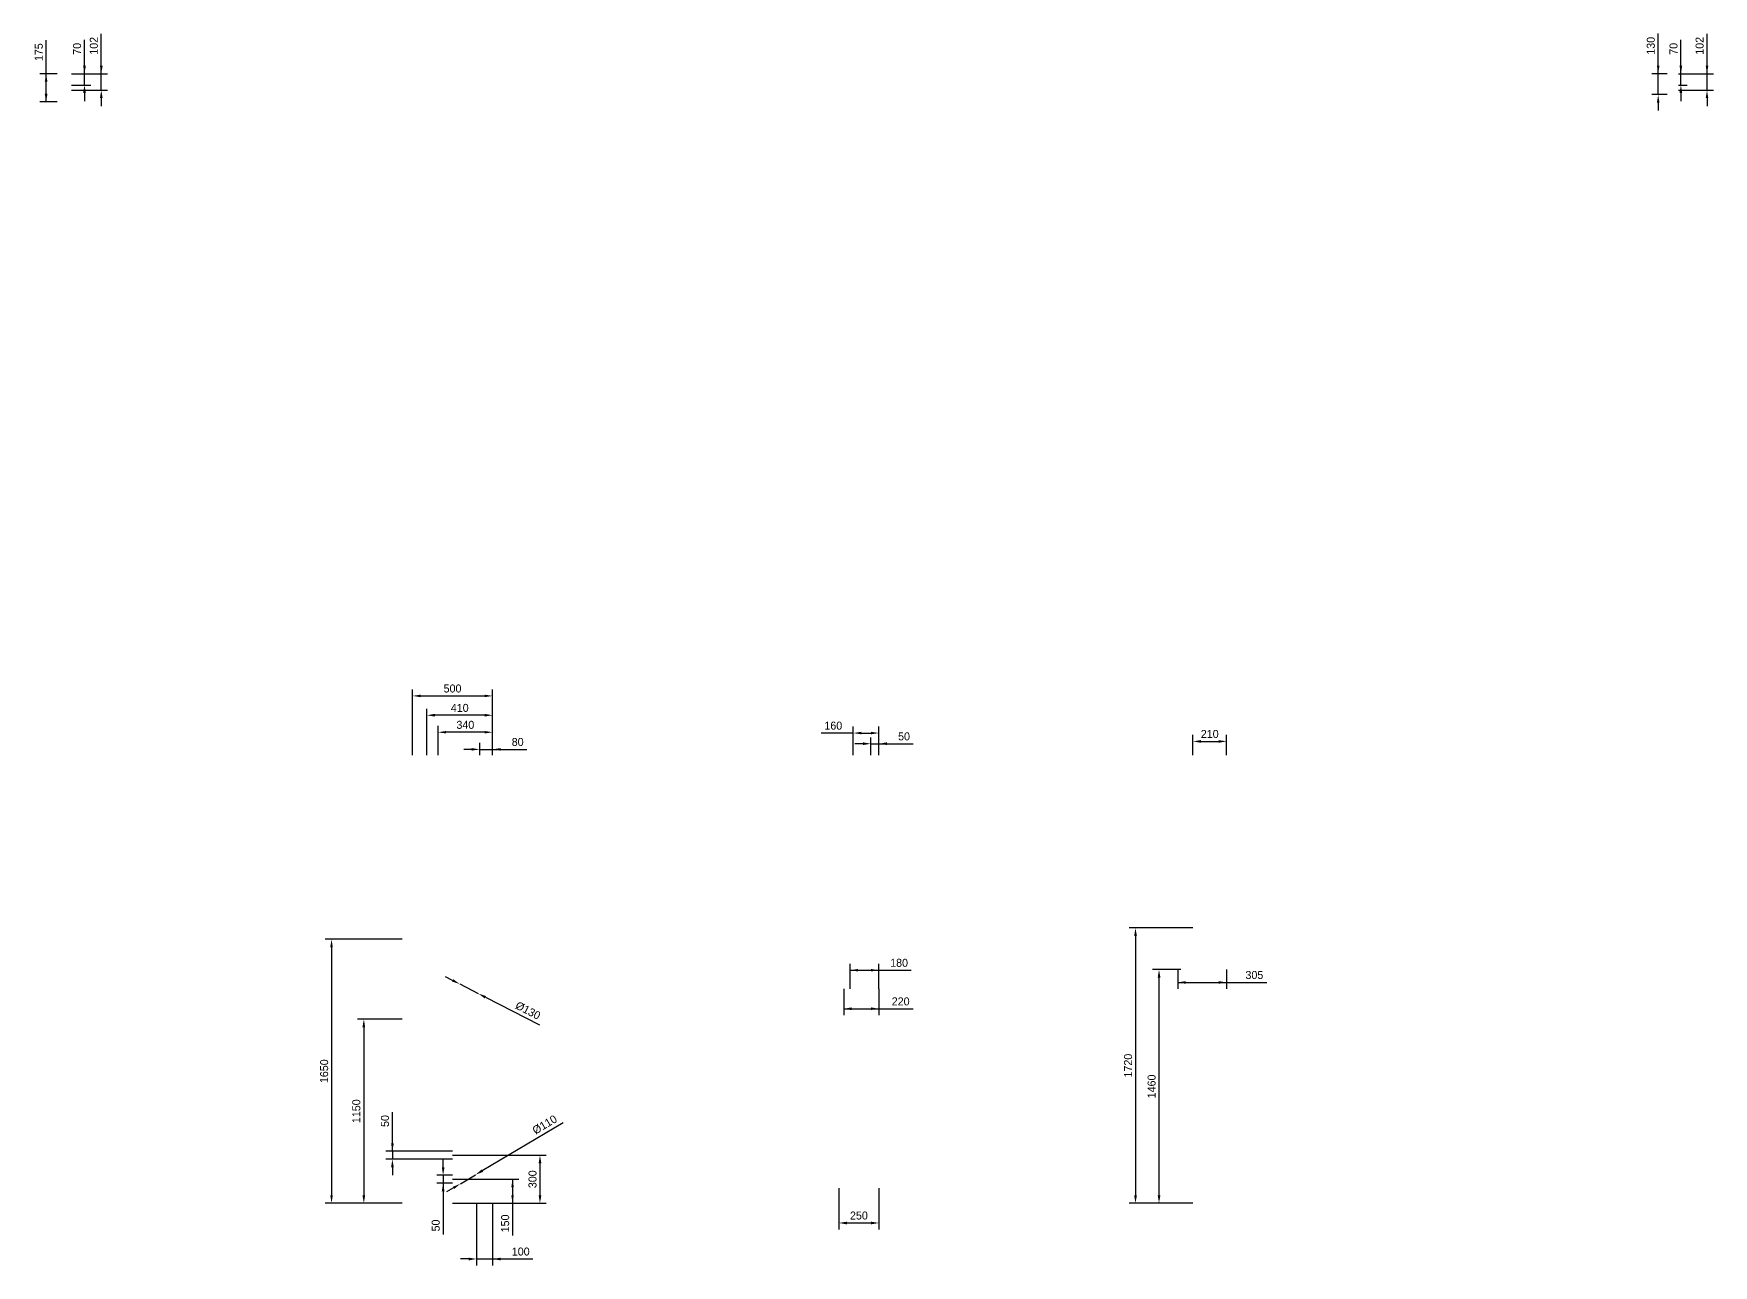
# Model space of a CAD drawing. Header units: millimetres. Extents: x 4105 to 44003, y -46323 to 47858.
# Drawn here: x 27776 to 38272, y -46323 to -38627 of the extents above; entities that cross this region are included whole.
import ezdxf

# ---------------------------------------------------------------- set-up
doc = ezdxf.new("R2010")
doc.units = ezdxf.units.MM
doc.layers.add('08 Размеры', color=7, linetype='Continuous')
doc.styles.get("Standard").update_dxf_attribs({"font": 'Ubuntu-R.ttf'})
doc.dimstyles.new('ISO-25', dxfattribs={"dimtxt": 2.5, "dimasz": 2.5, "dimexe": 1.25, "dimexo": 0.625, "dimtad": 1, "dimtxsty": 'Standard', "dimcen": 2.5, "dimadec": 0, "dimazin": 0, "dimtfac": 1, "dimtmove": 0, "dimatfit": 3, "dimfxl": 1, "dimarcsym": 0})

# ---------------------------------------------------------------- blocks, each defined once
blk = doc.blocks.new('*D205')
at = {"layer": '08 Размеры', "color": 0, "lineweight": -2}
for p, q in [((28094, -38948), (28094, -38665)), ((28013, -38878), (28134, -38878)), ((28094, -38948), (28094, -38878)), ((28013, -38948), (28134, -38948)), ((28094, -38998), (28094, -39048))]:
    blk.add_line(p, q, dxfattribs=at)
at = {"layer": '08 Размеры', "color": 0}
for points in [[(28086, -38828), (28103, -38828), (28094, -38878)], [(28103, -38998), (28086, -38998), (28094, -38948)]]:
    blk.add_solid(points, dxfattribs=at)
at = {"layer": 'Defpoints', "color": 0}
for p in [(28013, -38878), (28094, -38878), (28013, -38948)]:
    blk.add_point(p, dxfattribs=at)
at = {"layer": '08 Размеры', "color": 0, "insert": (28048, -38722), "char_height": 50, "attachment_point": 5, "rotation": 90}
blk.add_mtext('70', dxfattribs=at)
blk = doc.blocks.new('*D206')
at = {"layer": '08 Размеры', "color": 0, "lineweight": -2}
for p, q in [((28199, -38980), (28199, -38628)), ((28013, -38878), (28239, -38878)), ((28199, -38980), (28199, -38878)), ((28013, -38980), (28239, -38980)), ((28199, -39030), (28199, -39080))]:
    blk.add_line(p, q, dxfattribs=at)
at = {"layer": '08 Размеры', "color": 0}
for points in [[(28191, -38828), (28208, -38828), (28199, -38878)], [(28208, -39030), (28191, -39030), (28199, -38980)]]:
    blk.add_solid(points, dxfattribs=at)
at = {"layer": 'Defpoints', "color": 0}
for p in [(28013, -38878), (28199, -38878), (28013, -38980)]:
    blk.add_point(p, dxfattribs=at)
at = {"layer": '08 Размеры', "color": 0, "insert": (28153, -38703), "char_height": 50, "attachment_point": 5, "rotation": 90}
blk.add_mtext('102', dxfattribs=at)
blk = doc.blocks.new('*D207')
at = {"layer": '08 Размеры', "color": 0, "lineweight": -2}
for p, q in [((27855, -39053), (27855, -38668)), ((27923, -38878), (27815, -38878)), ((27855, -39003), (27855, -38928)), ((27923, -39053), (27815, -39053))]:
    blk.add_line(p, q, dxfattribs=at)
at = {"layer": '08 Размеры', "color": 0}
for points in [[(27863, -38928), (27846, -38928), (27855, -38878)], [(27846, -39003), (27863, -39003), (27855, -39053)]]:
    blk.add_solid(points, dxfattribs=at)
at = {"layer": 'Defpoints', "color": 0}
for p in [(27855, -38878), (27923, -38878), (27923, -39053)]:
    blk.add_point(p, dxfattribs=at)
at = {"layer": '08 Размеры', "color": 0, "insert": (27809, -38743), "char_height": 50, "attachment_point": 5, "rotation": 90}
blk.add_mtext('175', dxfattribs=at)
blk = doc.blocks.new('*D215')
at = {"layer": '08 Размеры', "color": 0, "lineweight": -2}
for p, q in [((38069, -38948), (38069, -38665)), ((38069, -38828), (38069, -38778)), ((38054, -38878), (38109, -38878)), ((38069, -38948), (38069, -38878)), ((38054, -38948), (38109, -38948)), ((38069, -38998), (38069, -39048))]:
    blk.add_line(p, q, dxfattribs=at)
at = {"layer": '08 Размеры', "color": 0}
for points in [[(38060, -38828), (38077, -38828), (38069, -38878)], [(38077, -38998), (38060, -38998), (38069, -38948)]]:
    blk.add_solid(points, dxfattribs=at)
at = {"layer": 'Defpoints', "color": 0}
for p in [(38054, -38878), (38069, -38878), (38054, -38948)]:
    blk.add_point(p, dxfattribs=at)
at = {"layer": '08 Размеры', "color": 0, "insert": (38023, -38722), "char_height": 50, "attachment_point": 5, "rotation": 90}
blk.add_mtext('70', dxfattribs=at)
blk = doc.blocks.new('*D216')
at = {"layer": '08 Размеры', "color": 0, "lineweight": -2}
for p, q in [((38232, -38980), (38232, -38628)), ((38054, -38878), (38272, -38878)), ((38232, -38980), (38232, -38878)), ((38054, -38980), (38272, -38980)), ((38232, -39030), (38232, -39080))]:
    blk.add_line(p, q, dxfattribs=at)
at = {"layer": '08 Размеры', "color": 0}
for points in [[(38224, -38828), (38240, -38828), (38232, -38878)], [(38240, -39030), (38224, -39030), (38232, -38980)]]:
    blk.add_solid(points, dxfattribs=at)
at = {"layer": 'Defpoints', "color": 0}
for p in [(38054, -38878), (38232, -38878), (38054, -38980)]:
    blk.add_point(p, dxfattribs=at)
at = {"layer": '08 Размеры', "color": 0, "insert": (38186, -38703), "char_height": 50, "attachment_point": 5, "rotation": 90}
blk.add_mtext('102', dxfattribs=at)
blk = doc.blocks.new('*D217')
at = {"layer": '08 Размеры', "color": 0, "lineweight": -2}
for p, q in [((37927, -39008), (37927, -38627)), ((37984, -38878), (37887, -38878)), ((37927, -39008), (37927, -38878)), ((37984, -39008), (37887, -39008)), ((37927, -39058), (37927, -39108))]:
    blk.add_line(p, q, dxfattribs=at)
at = {"layer": '08 Размеры', "color": 0}
for points in [[(37919, -38828), (37935, -38828), (37927, -38878)], [(37935, -39058), (37919, -39058), (37927, -39008)]]:
    blk.add_solid(points, dxfattribs=at)
at = {"layer": 'Defpoints', "color": 0}
for p in [(37927, -38878), (37984, -38878), (37984, -39008)]:
    blk.add_point(p, dxfattribs=at)
at = {"layer": '08 Размеры', "color": 0, "insert": (37881, -38703), "char_height": 50, "attachment_point": 5, "rotation": 90}
blk.add_mtext('130', dxfattribs=at)
blk = doc.blocks.new('*D224')
at = {"layer": '08 Размеры', "color": 0, "lineweight": -2}
for p, q in [((30394, -45785), (30809, -45785)), ((30769, -45785), (30769, -46137)), ((30769, -45835), (30769, -45885)), ((30394, -45935), (30809, -45935))]:
    blk.add_line(p, q, dxfattribs=at)
at = {"layer": '08 Размеры', "color": 0}
for points in [[(30777, -45835), (30761, -45835), (30769, -45785)], [(30761, -45885), (30777, -45885), (30769, -45935)]]:
    blk.add_solid(points, dxfattribs=at)
at = {"layer": 'Defpoints', "color": 0}
for p in [(30394, -45785), (30394, -45935), (30769, -45935)]:
    blk.add_point(p, dxfattribs=at)
at = {"layer": '08 Размеры', "color": 0, "insert": (30723, -46061), "char_height": 50, "attachment_point": 5, "rotation": 90}
blk.add_mtext('150', dxfattribs=at)
blk = doc.blocks.new('*D225')
at = {"layer": '08 Размеры', "color": 0, "lineweight": -2}
for p, q in [((30394, -45635), (30980, -45635)), ((30940, -45685), (30940, -45885)), ((30395, -45935), (30980, -45935))]:
    blk.add_line(p, q, dxfattribs=at)
at = {"layer": '08 Размеры', "color": 0}
for points in [[(30949, -45685), (30932, -45685), (30940, -45635)], [(30932, -45885), (30949, -45885), (30940, -45935)]]:
    blk.add_solid(points, dxfattribs=at)
at = {"layer": 'Defpoints', "color": 0}
for p in [(30394, -45635), (30395, -45935), (30940, -45935)]:
    blk.add_point(p, dxfattribs=at)
at = {"layer": '08 Размеры', "color": 0, "insert": (30894, -45785), "char_height": 50, "attachment_point": 5, "rotation": 90}
blk.add_mtext('300', dxfattribs=at)
blk = doc.blocks.new('*D226')
at = {"layer": '08 Размеры', "color": 0, "lineweight": -2}
for p, q in [((30580, -45731), (31085, -45431)), ((30443, -45813), (30537, -45757)), ((30400, -45839), (30357, -45864))]:
    blk.add_line(p, q, dxfattribs=at)
at = {"layer": '08 Размеры', "color": 0}
for points in [[(30576, -45724), (30585, -45739), (30537, -45757)], [(30404, -45846), (30396, -45832), (30443, -45813)]]:
    blk.add_solid(points, dxfattribs=at)
at = {"layer": 'Defpoints', "color": 0}
for p in [(30537, -45757), (30443, -45813)]:
    blk.add_point(p, dxfattribs=at)
at = {"layer": '08 Размеры', "color": 0, "insert": (30970, -45444), "char_height": 50, "attachment_point": 5, "rotation": 30.7877}
blk.add_mtext('%%c110', dxfattribs=at)
blk = doc.blocks.new('*D227')
at = {"layer": '08 Размеры', "color": 0, "lineweight": -2}
for p, q in [((30394, -44543), (30350, -44520)), ((30439, -44565), (30555, -44625)), ((30599, -44648), (30937, -44821))]:
    blk.add_line(p, q, dxfattribs=at)
at = {"layer": '08 Размеры', "color": 0}
for points in [[(30391, -44550), (30398, -44535), (30439, -44565)], [(30603, -44640), (30595, -44655), (30555, -44625)]]:
    blk.add_solid(points, dxfattribs=at)
at = {"layer": 'Defpoints', "color": 0}
for p in [(30439, -44565), (30555, -44625)]:
    blk.add_point(p, dxfattribs=at)
at = {"layer": '08 Размеры', "color": 0, "insert": (30865, -44731), "char_height": 50, "attachment_point": 5, "rotation": 332.8}
blk.add_mtext('%%c130', dxfattribs=at)
blk = doc.blocks.new('*D228')
at = {"layer": '08 Размеры', "color": 0, "lineweight": -2}
for p, q in [((30018, -45610), (30018, -45365)), ((30018, -45560), (30018, -45510)), ((30394, -45610), (29978, -45610)), ((30018, -45610), (30018, -45660)), ((30394, -45660), (29978, -45660)), ((30018, -45710), (30018, -45760))]:
    blk.add_line(p, q, dxfattribs=at)
at = {"layer": '08 Размеры', "color": 0}
for points in [[(30010, -45560), (30027, -45560), (30018, -45610)], [(30027, -45710), (30010, -45710), (30018, -45660)]]:
    blk.add_solid(points, dxfattribs=at)
at = {"layer": 'Defpoints', "color": 0}
for p in [(30394, -45610), (30018, -45660), (30394, -45660)]:
    blk.add_point(p, dxfattribs=at)
at = {"layer": '08 Размеры', "color": 0, "insert": (29972, -45421), "char_height": 50, "attachment_point": 5, "rotation": 90}
blk.add_mtext('50', dxfattribs=at)
blk = doc.blocks.new('*D229')
at = {"layer": '08 Размеры', "color": 0, "lineweight": -2}
for p, q in [((30394, -45760), (30295, -45760)), ((30335, -45710), (30335, -45660)), ((30335, -45760), (30335, -46131)), ((30335, -45760), (30335, -45810)), ((30394, -45810), (30295, -45810)), ((30335, -45860), (30335, -45910))]:
    blk.add_line(p, q, dxfattribs=at)
at = {"layer": '08 Размеры', "color": 0}
for points in [[(30327, -45710), (30344, -45710), (30335, -45760)], [(30344, -45860), (30327, -45860), (30335, -45810)]]:
    blk.add_solid(points, dxfattribs=at)
at = {"layer": 'Defpoints', "color": 0}
for p in [(30394, -45760), (30335, -45810), (30394, -45810)]:
    blk.add_point(p, dxfattribs=at)
at = {"layer": '08 Размеры', "color": 0, "insert": (30289, -46074), "char_height": 50, "attachment_point": 5, "rotation": 90}
blk.add_mtext('50', dxfattribs=at)
blk = doc.blocks.new('*D230')
at = {"layer": '08 Размеры', "color": 0, "lineweight": -2}
for p, q in [((30514, -43099), (30464, -43099)), ((30564, -43135), (30564, -43059)), ((30564, -43099), (30858, -43099)), ((30564, -43099), (30644, -43099)), ((30644, -43135), (30644, -43059))]:
    blk.add_line(p, q, dxfattribs=at)
at = {"layer": '08 Размеры', "color": 0}
for points in [[(30514, -43107), (30514, -43091), (30564, -43099)], [(30694, -43091), (30694, -43107), (30644, -43099)]]:
    blk.add_solid(points, dxfattribs=at)
at = {"layer": 'Defpoints', "color": 0}
for p in [(30564, -43135), (30644, -43099), (30644, -43135)]:
    blk.add_point(p, dxfattribs=at)
at = {"layer": '08 Размеры', "color": 0, "insert": (30801, -43053), "char_height": 50, "attachment_point": 5}
blk.add_mtext('80', dxfattribs=at)
blk = doc.blocks.new('*D231')
at = {"layer": '08 Размеры', "color": 0, "lineweight": -2}
for p, q in [((30304, -43135), (30304, -42952)), ((30594, -42992), (30354, -42992)), ((30644, -43135), (30644, -42952))]:
    blk.add_line(p, q, dxfattribs=at)
at = {"layer": '08 Размеры', "color": 0}
for points in [[(30354, -42984), (30354, -43000), (30304, -42992)], [(30594, -43000), (30594, -42984), (30644, -42992)]]:
    blk.add_solid(points, dxfattribs=at)
at = {"layer": 'Defpoints', "color": 0}
for p in [(30304, -42992), (30304, -43135), (30644, -43135)]:
    blk.add_point(p, dxfattribs=at)
at = {"layer": '08 Размеры', "color": 0, "insert": (30474, -42946), "char_height": 50, "attachment_point": 5}
blk.add_mtext('340', dxfattribs=at)
blk = doc.blocks.new('*D232')
at = {"layer": '08 Размеры', "color": 0, "lineweight": -2}
for p, q in [((30234, -43135), (30234, -42846)), ((30594, -42886), (30284, -42886)), ((30644, -43135), (30644, -42846))]:
    blk.add_line(p, q, dxfattribs=at)
at = {"layer": '08 Размеры', "color": 0}
for points in [[(30284, -42877), (30284, -42894), (30234, -42886)], [(30594, -42894), (30594, -42877), (30644, -42886)]]:
    blk.add_solid(points, dxfattribs=at)
at = {"layer": 'Defpoints', "color": 0}
for p in [(30234, -42886), (30234, -43135), (30644, -43135)]:
    blk.add_point(p, dxfattribs=at)
at = {"layer": '08 Размеры', "color": 0, "insert": (30439, -42840), "char_height": 50, "attachment_point": 5}
blk.add_mtext('410', dxfattribs=at)
blk = doc.blocks.new('*D233')
at = {"layer": '08 Размеры', "color": 0, "lineweight": -2}
for p, q in [((30144, -43135), (30144, -42725)), ((30194, -42765), (30594, -42765)), ((30644, -43135), (30644, -42725))]:
    blk.add_line(p, q, dxfattribs=at)
at = {"layer": '08 Размеры', "color": 0}
for points in [[(30194, -42757), (30194, -42773), (30144, -42765)], [(30594, -42773), (30594, -42757), (30644, -42765)]]:
    blk.add_solid(points, dxfattribs=at)
at = {"layer": 'Defpoints', "color": 0}
for p in [(30644, -42765), (30144, -43135), (30644, -43135)]:
    blk.add_point(p, dxfattribs=at)
at = {"layer": '08 Размеры', "color": 0, "insert": (30394, -42719), "char_height": 50, "attachment_point": 5}
blk.add_mtext('500', dxfattribs=at)
blk = doc.blocks.new('*D234')
at = {"layer": '08 Размеры', "color": 0, "lineweight": -2}
for p, q in [((30544, -45935), (30544, -46323)), ((30644, -45935), (30644, -46323)), ((30494, -46283), (30444, -46283)), ((30544, -46283), (30896, -46283)), ((30544, -46283), (30644, -46283)), ((30694, -46283), (30744, -46283))]:
    blk.add_line(p, q, dxfattribs=at)
at = {"layer": '08 Размеры', "color": 0}
for points in [[(30494, -46292), (30494, -46275), (30544, -46283)], [(30694, -46275), (30694, -46292), (30644, -46283)]]:
    blk.add_solid(points, dxfattribs=at)
at = {"layer": 'Defpoints', "color": 0}
for p in [(30544, -45935), (30644, -45935), (30644, -46283)]:
    blk.add_point(p, dxfattribs=at)
at = {"layer": '08 Размеры', "color": 0, "insert": (30820, -46237), "char_height": 50, "attachment_point": 5}
blk.add_mtext('100', dxfattribs=at)
blk = doc.blocks.new('*D235')
at = {"layer": '08 Размеры', "color": 0, "lineweight": -2}
for p, q in [((30080, -44785), (29800, -44785)), ((29840, -44835), (29840, -45885)), ((30080, -45935), (29800, -45935))]:
    blk.add_line(p, q, dxfattribs=at)
at = {"layer": '08 Размеры', "color": 0}
for points in [[(29848, -44835), (29831, -44835), (29840, -44785)], [(29831, -45885), (29848, -45885), (29840, -45935)]]:
    blk.add_solid(points, dxfattribs=at)
at = {"layer": 'Defpoints', "color": 0}
for p in [(30080, -44785), (29840, -45935), (30080, -45935)]:
    blk.add_point(p, dxfattribs=at)
at = {"layer": '08 Размеры', "color": 0, "insert": (29793, -45360), "char_height": 50, "attachment_point": 5, "rotation": 90}
blk.add_mtext('1150', dxfattribs=at)
blk = doc.blocks.new('*D236')
at = {"layer": '08 Размеры', "color": 0, "lineweight": -2}
for p, q in [((30080, -44285), (29598, -44285)), ((29638, -44335), (29638, -45885)), ((30080, -45935), (29598, -45935))]:
    blk.add_line(p, q, dxfattribs=at)
at = {"layer": '08 Размеры', "color": 0}
for points in [[(29646, -44335), (29630, -44335), (29638, -44285)], [(29630, -45885), (29646, -45885), (29638, -45935)]]:
    blk.add_solid(points, dxfattribs=at)
at = {"layer": 'Defpoints', "color": 0}
for p in [(30080, -44285), (29638, -45935), (30080, -45935)]:
    blk.add_point(p, dxfattribs=at)
at = {"layer": '08 Размеры', "color": 0, "insert": (29592, -45110), "char_height": 50, "attachment_point": 5, "rotation": 90}
blk.add_mtext('1650', dxfattribs=at)
blk = doc.blocks.new('*D237')
at = {"layer": '08 Размеры', "color": 0, "lineweight": -2}
for p, q in [((32878, -44595), (32878, -44439)), ((32878, -44479), (33260, -44479)), ((32928, -44479), (33008, -44479)), ((33058, -44595), (33058, -44439))]:
    blk.add_line(p, q, dxfattribs=at)
at = {"layer": '08 Размеры', "color": 0}
for points in [[(32928, -44471), (32928, -44487), (32878, -44479)], [(33008, -44487), (33008, -44471), (33058, -44479)]]:
    blk.add_solid(points, dxfattribs=at)
at = {"layer": 'Defpoints', "color": 0}
for p in [(33058, -44479), (32878, -44595), (33058, -44595)]:
    blk.add_point(p, dxfattribs=at)
at = {"layer": '08 Размеры', "color": 0, "insert": (33184, -44433), "char_height": 50, "attachment_point": 5}
blk.add_mtext('180', dxfattribs=at)
blk = doc.blocks.new('*D238')
at = {"layer": '08 Размеры', "color": 0, "lineweight": -2}
for p, q in [((32838, -44595), (32838, -44760)), ((33058, -44595), (33058, -44760)), ((32838, -44720), (33271, -44720)), ((32888, -44720), (33008, -44720))]:
    blk.add_line(p, q, dxfattribs=at)
at = {"layer": '08 Размеры', "color": 0}
for points in [[(32888, -44711), (32888, -44728), (32838, -44720)], [(33008, -44728), (33008, -44711), (33058, -44720)]]:
    blk.add_solid(points, dxfattribs=at)
at = {"layer": 'Defpoints', "color": 0}
for p in [(32838, -44595), (33058, -44595), (33058, -44720)]:
    blk.add_point(p, dxfattribs=at)
at = {"layer": '08 Размеры', "color": 0, "insert": (33194, -44674), "char_height": 50, "attachment_point": 5}
blk.add_mtext('220', dxfattribs=at)
blk = doc.blocks.new('*D239')
at = {"layer": '08 Размеры', "color": 0, "lineweight": -2}
for p, q in [((33008, -43135), (33008, -43024)), ((33058, -43135), (33058, -43024)), ((32958, -43064), (32908, -43064)), ((33008, -43064), (33272, -43064)), ((33008, -43064), (33058, -43064)), ((33108, -43064), (33158, -43064))]:
    blk.add_line(p, q, dxfattribs=at)
at = {"layer": '08 Размеры', "color": 0}
for points in [[(32958, -43072), (32958, -43055), (33008, -43064)], [(33108, -43055), (33108, -43072), (33058, -43064)]]:
    blk.add_solid(points, dxfattribs=at)
at = {"layer": 'Defpoints', "color": 0}
for p in [(33008, -43135), (33058, -43064), (33058, -43135)]:
    blk.add_point(p, dxfattribs=at)
at = {"layer": '08 Размеры', "color": 0, "insert": (33215, -43018), "char_height": 50, "attachment_point": 5}
blk.add_mtext('50', dxfattribs=at)
blk = doc.blocks.new('*D240')
at = {"layer": '08 Размеры', "color": 0, "lineweight": -2}
for p, q in [((32898, -42997), (32697, -42997)), ((32898, -43135), (32898, -42957)), ((32948, -42997), (33008, -42997)), ((33058, -43135), (33058, -42957))]:
    blk.add_line(p, q, dxfattribs=at)
at = {"layer": '08 Размеры', "color": 0}
for points in [[(32948, -42989), (32948, -43005), (32898, -42997)], [(33008, -43005), (33008, -42989), (33058, -42997)]]:
    blk.add_solid(points, dxfattribs=at)
at = {"layer": 'Defpoints', "color": 0}
for p in [(33058, -42997), (32898, -43135), (33058, -43135)]:
    blk.add_point(p, dxfattribs=at)
at = {"layer": '08 Размеры', "color": 0, "insert": (32773, -42951), "char_height": 50, "attachment_point": 5}
blk.add_mtext('160', dxfattribs=at)
blk = doc.blocks.new('*D241')
at = {"layer": '08 Размеры', "color": 0, "lineweight": -2}
for p, q in [((32808, -45840), (32808, -46098)), ((33058, -45840), (33058, -46098)), ((32858, -46058), (33008, -46058))]:
    blk.add_line(p, q, dxfattribs=at)
at = {"layer": '08 Размеры', "color": 0}
for points in [[(32858, -46050), (32858, -46067), (32808, -46058)], [(33008, -46067), (33008, -46050), (33058, -46058)]]:
    blk.add_solid(points, dxfattribs=at)
at = {"layer": 'Defpoints', "color": 0}
for p in [(32808, -45840), (33058, -45840), (33058, -46058)]:
    blk.add_point(p, dxfattribs=at)
at = {"layer": '08 Размеры', "color": 0, "insert": (32933, -46012), "char_height": 50, "attachment_point": 5}
blk.add_mtext('250', dxfattribs=at)
blk = doc.blocks.new('*D242')
at = {"layer": '08 Размеры', "color": 0, "lineweight": -2}
for p, q in [((34945, -44475), (34768, -44475)), ((34808, -44525), (34808, -45885)), ((34945, -45935), (34768, -45935))]:
    blk.add_line(p, q, dxfattribs=at)
at = {"layer": '08 Размеры', "color": 0}
for points in [[(34817, -44525), (34800, -44525), (34808, -44475)], [(34800, -45885), (34817, -45885), (34808, -45935)]]:
    blk.add_solid(points, dxfattribs=at)
at = {"layer": 'Defpoints', "color": 0}
for p in [(34945, -44475), (34808, -45935), (34945, -45935)]:
    blk.add_point(p, dxfattribs=at)
at = {"layer": '08 Размеры', "color": 0, "insert": (34762, -45205), "char_height": 50, "attachment_point": 5, "rotation": 90}
blk.add_mtext('1460', dxfattribs=at)
blk = doc.blocks.new('*D243')
at = {"layer": '08 Размеры', "color": 0, "lineweight": -2}
for p, q in [((35020, -44215), (34621, -44215)), ((34661, -44265), (34661, -45885)), ((35020, -45935), (34621, -45935))]:
    blk.add_line(p, q, dxfattribs=at)
at = {"layer": '08 Размеры', "color": 0}
for points in [[(34670, -44265), (34653, -44265), (34661, -44215)], [(34653, -45885), (34670, -45885), (34661, -45935)]]:
    blk.add_solid(points, dxfattribs=at)
at = {"layer": 'Defpoints', "color": 0}
for p in [(35020, -44215), (34661, -45935), (35020, -45935)]:
    blk.add_point(p, dxfattribs=at)
at = {"layer": '08 Размеры', "color": 0, "insert": (34615, -45075), "char_height": 50, "attachment_point": 5, "rotation": 90}
blk.add_mtext('1720', dxfattribs=at)
blk = doc.blocks.new('*D244')
at = {"layer": '08 Размеры', "color": 0, "lineweight": -2}
for p, q in [((34925, -44475), (34925, -44595)), ((35230, -44475), (35230, -44595)), ((34925, -44555), (35481, -44555)), ((34975, -44555), (35180, -44555))]:
    blk.add_line(p, q, dxfattribs=at)
at = {"layer": '08 Размеры', "color": 0}
for points in [[(34975, -44547), (34975, -44564), (34925, -44555)], [(35180, -44564), (35180, -44547), (35230, -44555)]]:
    blk.add_solid(points, dxfattribs=at)
at = {"layer": 'Defpoints', "color": 0}
for p in [(34925, -44475), (35230, -44475), (35230, -44555)]:
    blk.add_point(p, dxfattribs=at)
at = {"layer": '08 Размеры', "color": 0, "insert": (35404, -44509), "char_height": 50, "attachment_point": 5}
blk.add_mtext('305', dxfattribs=at)
blk = doc.blocks.new('*D245')
at = {"layer": '08 Размеры', "color": 0, "lineweight": -2}
for p, q in [((35020, -43135), (35020, -43009)), ((35230, -43135), (35230, -43009)), ((35070, -43049), (35180, -43049))]:
    blk.add_line(p, q, dxfattribs=at)
at = {"layer": '08 Размеры', "color": 0}
for points in [[(35070, -43041), (35070, -43058), (35020, -43049)], [(35180, -43058), (35180, -43041), (35230, -43049)]]:
    blk.add_solid(points, dxfattribs=at)
at = {"layer": 'Defpoints', "color": 0}
for p in [(35020, -43135), (35230, -43049), (35230, -43135)]:
    blk.add_point(p, dxfattribs=at)
at = {"layer": '08 Размеры', "color": 0, "insert": (35125, -43003), "char_height": 50, "attachment_point": 5}
blk.add_mtext('210', dxfattribs=at)

msp = doc.modelspace()

# ---------------------------------------------------------------- dimensions: what is measured, and where the dimension line sits
at = {"layer": '08 Размеры'}
for base, p1, p2, picture, middle in [((27854.759, -38878.5), (27923.167, -39053.5), (27923.167, -38878.5), '*D207', (27854.759, -38743.474)), ((38068.713, -38878.5), (38054.088, -38948.5), (38054.088, -38878.5), '*D215', (38068.713, -38721.775)), ((34808.197, -45935.137), (34944.641, -44475.137), (34945.418, -45935.137), '*D242', (34808.197, -45205.137)), ((30018.379, -45660.137), (30394.054, -45610.137), (30394.054, -45660.137), '*D228', (30018.379, -45421.378)), ((30940.187, -45935.137), (30394.054, -45635.137), (30394.679, -45935.137), '*D225', (30940.187, -45785.137)), ((30335.227, -45810.137), (30394.054, -45760.137), (30394.054, -45810.137), '*D229', (30335.227, -46074.156))]:
    dim = msp.add_linear_dim(base=base, p1=p1, p2=p2, angle=90, dimstyle='ISO-25', override={"dimtxt": 50, "dimasz": 50, "dimexe": 40, "dimexo": 0, "dimgap": 20}, dxfattribs=at)
    dim.commit()
    dim.dimension.update_dxf_attribs({"geometry": picture, "text_midpoint": middle, "dimtype": 160})
for base, p1, p2, picture, middle in [((28199.245, -38878.5), (28013.477, -38980.5), (28012.852, -38878.5), '*D206', (28153.126, -38703.485)), ((28094.42, -38878.5), (28013.477, -38948.5), (28013.477, -38878.5), '*D205', (28048.302, -38721.775)), ((37927.08, -38878.5), (37984.088, -39008.5), (37984.088, -38878.5), '*D217', (37880.961, -38702.62)), ((38231.972, -38878.5), (38054.088, -38980.5), (38054.088, -38878.5), '*D216', (38185.854, -38703.485)), ((29638.074, -45935.137), (30080.142, -44285.137), (30079.517, -45935.137), '*D236', (29591.956, -45110.137)), ((34661.195, -45935.137), (35019.641, -44215.137), (35019.641, -45935.137), '*D243', (34615.077, -45075.137)), ((29839.611, -45935.137), (30080.142, -44785.137), (30080.142, -45935.137), '*D235', (29793.492, -45360.137)), ((30769.109, -45935.137), (30394.054, -45785.137), (30394.054, -45935.137), '*D224', (30722.991, -46061.018))]:
    dim = msp.add_linear_dim(base=base, p1=p1, p2=p2, angle=90, dimstyle='ISO-25', override={"dimtxt": 50, "dimasz": 50, "dimexe": 40, "dimexo": 0, "dimgap": 20}, dxfattribs=at)
    dim.commit()
    dim.dimension.update_dxf_attribs({"geometry": picture, "text_midpoint": middle})
for base, p1, p2, picture, middle in [((30644.142, -42764.872), (30144.142, -43135.137), (30644.142, -43134.512), '*D233', (30394.142, -42764.872)), ((30234.142, -42885.666), (30644.142, -43135.137), (30234.142, -43135.137), '*D232', (30439.142, -42885.666)), ((30304.142, -42992.128), (30644.142, -43135.137), (30304.142, -43135.137), '*D231', (30474.142, -42992.128)), ((33058.451, -42996.973), (32898.451, -43135.137), (33058.451, -43135.137), '*D240', (32772.571, -42996.973)), ((33058.451, -43063.799), (33008.451, -43135.137), (33058.451, -43135.137), '*D239', (33214.995, -43063.799)), ((33058.451, -44478.994), (32878.451, -44595.137), (33058.451, -44595.137), '*D237', (33184.332, -44478.994)), ((35229.641, -44555.417), (34924.641, -44475.137), (35229.641, -44475.137), '*D244', (35404.497, -44555.417)), ((33058.451, -44719.751), (32838.451, -44595.137), (33058.451, -44595.137), '*D238', (33194.146, -44719.751)), ((33058.451, -46058.39), (32808.451, -45840.137), (33058.451, -45840.137), '*D241', (32933.451, -46058.39)), ((30644.142, -46283.259), (30544.142, -45935.137), (30644.142, -45935.137), '*D234', (30820.023, -46283.259))]:
    dim = msp.add_linear_dim(base=base, p1=p1, p2=p2, dimstyle='ISO-25', override={"dimtxt": 50, "dimasz": 50, "dimexe": 40, "dimexo": 0, "dimgap": 20}, dxfattribs=at)
    dim.commit()
    dim.dimension.update_dxf_attribs({"geometry": picture, "text_midpoint": middle, "dimtype": 160})
for base, p1, p2, picture, middle in [((30644.142, -43099.101), (30564.142, -43135.137), (30644.142, -43135.137), '*D230', (30801.047, -43052.983)), ((35229.641, -43049.405), (35019.641, -43135.137), (35229.641, -43135.137), '*D245', (35124.641, -43003.286))]:
    dim = msp.add_linear_dim(base=base, p1=p1, p2=p2, dimstyle='ISO-25', override={"dimtxt": 50, "dimasz": 50, "dimexe": 40, "dimexo": 0, "dimgap": 20}, dxfattribs=at)
    dim.commit()
    dim.dimension.update_dxf_attribs({"geometry": picture, "text_midpoint": middle})
for p1, p2, picture, middle in [((30438.921, -44565.426), (30554.545, -44624.849), '*D227', (30843.368, -44773.284)), ((30442.965, -45813.29), (30537.463, -45756.985), '*D226', (30994.176, -45484.862))]:
    dim = msp.add_diameter_dim_2p(p1=p1, p2=p2, dimstyle='ISO-25', override={"dimtxt": 50, "dimasz": 50, "dimexe": 40, "dimexo": 0, "dimgap": 20}, dxfattribs=at)
    dim.commit()
    dim.dimension.update_dxf_attribs({"geometry": picture, "text_midpoint": middle, "dimtype": 163})

doc.saveas('drawing.dxf')
